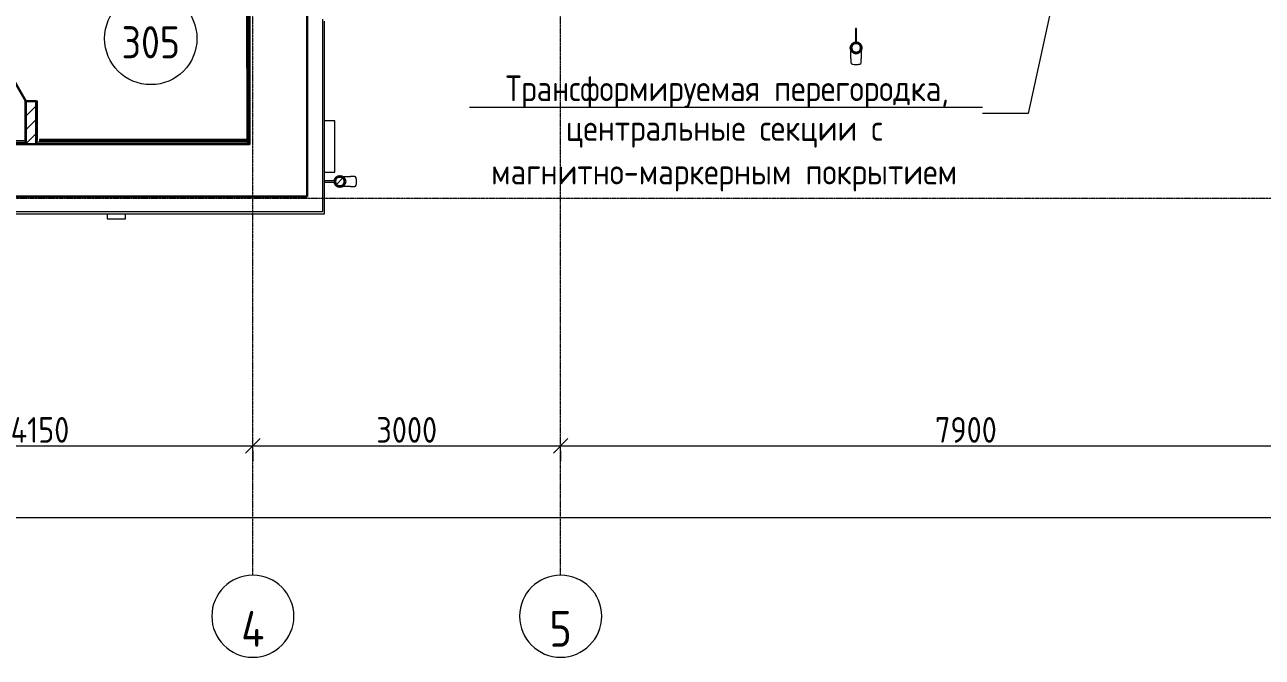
# Model space of a CAD drawing. Header units: millimetres. Extents: x -42533 to 645315, y 3457 to 82611.
# Drawn here: x 285473 to 297534, y 21993 to 28160 of the extents above; entities that cross this region are included whole.
import ezdxf

# ---------------------------------------------------------------- set-up
doc = ezdxf.new("R2010")
doc.units = ezdxf.units.MM
doc.linetypes.add('ADSK_Линия сетки', pattern=[25, 20, -2.5, 0, -2.5])
for name, color, linetype, lineweight in [('Аннотация', 7, 'Continuous', 18), ('Двери', 7, 'Continuous', 9), ('Обобщенные модели', 7, 'Continuous', 18), ('Оси', 253, 'Continuous', 9), ('Размеры', 7, 'Continuous', 9), ('Стены внутренние', 7, 'Continuous', 18), ('Стены несущие', 7, 'Continuous', 30), ('Стены отделка', 7, 'Continuous', 30), ('Стены штриховка', 7, 'Continuous', 9), ('ШТРИХОВКА', 252, 'Continuous', 15)]:
    doc.layers.add(name, color=color, linetype=linetype, lineweight=lineweight)
doc.layers.add('Линии', color=7, linetype='Continuous', lineweight=9, true_color=0x00a600)
doc.styles.add('GOST Common', font='GOST_Common.ttf', dxfattribs={"width": 0.9, "height": 350})
doc.styles.add('GOST Common_1', font='GOST_Common.ttf', dxfattribs={"width": 0.9, "height": 250})
doc.styles.add('GOST Common_2', font='GOST_Common.ttf', dxfattribs={"width": 0.9, "height": 250})
doc.dimstyles.new('ADSK_Основной_2_5_мм', dxfattribs={"dimscale": 304.8, "dimtxt": 251.428749, "dimasz": 0.463911, "dimexe": 0.492126, "dimexo": 0.492126, "dimgap": 0.098425, "dimtad": 1, "dimrnd": 0.01, "dimdsep": 46, "dimtxsty": 'GOST Common_1', "dimblk1": 'OBLIQUE', "dimblk2": 'OBLIQUE', "dimsah": 1, "dimcen": 0.09, "dimdle": 0.492126, "dimazin": 2, "dimtfac": 1, "dimtdec": 4, "dimtix": 1, "dimtmove": 0, "dimatfit": 3, "dimfxl": 1, "dimtvp": 1, "dimtolj": 1, "dimtzin": 0, "dimlwd": 20, "dimlwe": 20, "dimarcsym": 2})

# ---------------------------------------------------------------- blocks, each defined once
blk = doc.blocks.new('_Oblique')
at = {"color": 0, "linetype": 'ByBlock', "lineweight": -2}
blk.add_line((-0.5, -0.5), (0.5, 0.5), dxfattribs=at)
blk = doc.blocks.new('*D1109')
at = {"layer": 'Defpoints', "color": 0, "transparency": 16777216}
for p in [(3507, -2162), (7657, -2162), (7657, -2262)]:
    blk.add_point(p, dxfattribs=at)
at = {"layer": 'Размеры', "color": 0, "lineweight": 20, "transparency": 16777216}
for p, q in [((3357, -2262), (7807, -2262)), ((3507, -2312), (3507, -2412)), ((7657, -2312), (7657, -2412))]:
    blk.add_line(p, q, dxfattribs=at)
at = {"layer": 'Размеры', "color": 0, "lineweight": 20, "transparency": 16777216, "xscale": 141.4, "yscale": 141.4, "zscale": 141.4, "rotation": 180}
blk.add_blockref('_Oblique', (3507, -2262), dxfattribs=at)
at = {"layer": 'Размеры', "color": 0, "lineweight": 20, "transparency": 16777216, "xscale": 141.4, "yscale": 141.4, "zscale": 141.4}
blk.add_blockref('_Oblique', (7657, -2262), dxfattribs=at)
at = {"layer": 'Размеры', "color": 0, "lineweight": 20, "transparency": 16777216, "insert": (5582, -2107), "char_height": 250, "width": 726.16, "attachment_point": 5, "style": 'GOST Common_1'}
blk.add_mtext('\\A1;4150', dxfattribs=at)
blk = doc.blocks.new('*D1110')
at = {"layer": 'Defpoints', "color": 0, "transparency": 16777216}
for p in [(7657, -2162), (10657, -2162), (10657, -2262)]:
    blk.add_point(p, dxfattribs=at)
at = {"layer": 'Размеры', "color": 0, "lineweight": 20, "transparency": 16777216}
for p, q in [((7507, -2262), (10807, -2262)), ((7657, -2312), (7657, -2412)), ((10657, -2312), (10657, -2412))]:
    blk.add_line(p, q, dxfattribs=at)
at = {"layer": 'Размеры', "color": 0, "lineweight": 20, "transparency": 16777216, "xscale": 141.4, "yscale": 141.4, "zscale": 141.4, "rotation": 180}
blk.add_blockref('_Oblique', (7657, -2262), dxfattribs=at)
at = {"layer": 'Размеры', "color": 0, "lineweight": 20, "transparency": 16777216, "xscale": 141.4, "yscale": 141.4, "zscale": 141.4}
blk.add_blockref('_Oblique', (10657, -2262), dxfattribs=at)
at = {"layer": 'Размеры', "color": 0, "lineweight": 20, "transparency": 16777216, "insert": (9157, -2107), "char_height": 250, "width": 756.84, "attachment_point": 5, "style": 'GOST Common_1'}
blk.add_mtext('\\A1;3000', dxfattribs=at)
blk = doc.blocks.new('*D1111')
at = {"layer": 'Defpoints', "color": 0, "transparency": 16777216}
for p in [(10657, -2162), (18557, -2162), (18557, -2262)]:
    blk.add_point(p, dxfattribs=at)
at = {"layer": 'Размеры', "color": 0, "lineweight": 20, "transparency": 16777216}
for p, q in [((10507, -2262), (18707, -2262)), ((10657, -2312), (10657, -2412)), ((18557, -2312), (18557, -2412))]:
    blk.add_line(p, q, dxfattribs=at)
at = {"layer": 'Размеры', "color": 0, "lineweight": 20, "transparency": 16777216, "xscale": 141.4, "yscale": 141.4, "zscale": 141.4, "rotation": 180}
blk.add_blockref('_Oblique', (10657, -2262), dxfattribs=at)
at = {"layer": 'Размеры', "color": 0, "lineweight": 20, "transparency": 16777216, "xscale": 141.4, "yscale": 141.4, "zscale": 141.4}
blk.add_blockref('_Oblique', (18557, -2262), dxfattribs=at)
at = {"layer": 'Размеры', "color": 0, "lineweight": 20, "transparency": 16777216, "insert": (14607, -2107), "char_height": 250, "width": 756.84, "attachment_point": 5, "style": 'GOST Common_1'}
blk.add_mtext('\\A1;7900', dxfattribs=at)
blk = doc.blocks.new('*D1118')
at = {"layer": 'Defpoints', "color": 0, "transparency": 16777216}
for p in [(-5993, -2862), (55857, -2862), (55857, -2962)]:
    blk.add_point(p, dxfattribs=at)
at = {"layer": 'Размеры', "color": 0, "lineweight": 20, "transparency": 16777216}
for p, q in [((-6143, -2962), (56007, -2962)), ((-5993, -3012), (-5993, -3112)), ((55857, -3012), (55857, -3112))]:
    blk.add_line(p, q, dxfattribs=at)
at = {"layer": 'Размеры', "color": 0, "lineweight": 20, "transparency": 16777216, "xscale": 141.4, "yscale": 141.4, "zscale": 141.4, "rotation": 180}
blk.add_blockref('_Oblique', (-5993, -2962), dxfattribs=at)
at = {"layer": 'Размеры', "color": 0, "lineweight": 20, "transparency": 16777216, "xscale": 141.4, "yscale": 141.4, "zscale": 141.4}
blk.add_blockref('_Oblique', (55857, -2962), dxfattribs=at)
at = {"layer": 'Размеры', "color": 0, "lineweight": 20, "transparency": 16777216, "insert": (24932, -2807), "char_height": 250, "width": 889.8, "attachment_point": 5, "style": 'GOST Common_1'}
blk.add_mtext('\\A1;61850', dxfattribs=at)
blk = doc.blocks.new('План 3 этажа')
at = {"layer": 'Обобщенные модели', "lineweight": 9}
h = blk.add_hatch(dxfattribs=at)
h.set_pattern_fill('FP_8', color=8, angle=-90, style=0, pattern_type=2)
h.set_pattern_definition([(45, (507.34, 158.9), (-106.066, 106.066), [])])
h.paths.add_polyline_path([(8516.603, 266.254), (8536.652, 275.908), (8550.526, 293.306), (8555.477, 315), (8550.526, 336.694), (8536.652, 354.092), (8516.603, 363.746), (8494.351, 363.746), (8474.303, 354.092), (8460.302, 336.137), (8455.477, 315), (8460.429, 293.306), (8474.303, 275.908), (8494.351, 266.254)])
at = {"layer": 'Стены внутренние', "lineweight": 9}
h = blk.add_hatch(dxfattribs=at)
h.set_pattern_fill('FP_1', color=8, style=0, pattern_type=2)
h.set_pattern_definition([(45, (507.34, 158.9), (-381.66, 381.66), []), (45, (642.3, 158.9), (0, 763.32), []), (45, (372.4, 158.9), (0, 763.32), [])])
h.paths.add_polyline_path([(5445.873, 680), (5545.873, 680), (5545.873, 1098.21), (5445.873, 1098.21), (5445.873, 700)])
h.paths.add_polyline_path([(5495.873, 2168.21), (5545.873, 2168.21), (5545.873, 4129.959), (5445.873, 4129.959), (5445.873, 2168.21)])
at = {"layer": 'Аннотация', "color": 8, "lineweight": 20}
for p, q in [((16217.291, 5571.552), (15213.95, 977.294)), ((9769.904, 1039.083), (14769.904, 1039.083)), ((15213.95, 977.294), (14769.904, 977.294))]:
    blk.add_line(p, q, dxfattribs=at)
at = {"layer": 'Двери', "color": 8, "lineweight": 30}
blk.add_line((5445.873, 1098.21), (4910.873, 2024.857), dxfattribs=at)
at = {"layer": 'Линии', "color": 8}
blk.add_circle((6662.035, 1709.217), 450, dxfattribs=at)
at = {"layer": 'Обобщенные модели', "color": 8}
for p, q in [((13531.903, 1807.133), (13531.903, 1667.992)), ((13541.903, 1807.133), (13531.903, 1807.133)), ((13541.903, 1667.992), (13541.903, 1807.133)), ((13486.903, 1513.486), (13486.903, 1470.982)), ((13586.903, 1470.982), (13586.903, 1513.486)), ((8651.629, 365), (8609.125, 365)), ((8454.618, 320), (8355.477, 320)), ((8355.477, 310), (8454.618, 310)), ((8609.125, 265), (8651.629, 265))]:
    blk.add_line(p, q, dxfattribs=at)
at = {"layer": 'Обобщенные модели', "color": 8, "flags": 128}
for points in [[(13486.903, 1513.486), (13486.903, 1519.154), (13486.903, 1524.738), (13486.903, 1530.231), (13486.903, 1535.622), (13486.903, 1540.904), (13486.903, 1546.068), (13486.903, 1551.105), (13486.903, 1556.008), (13486.903, 1560.77), (13486.903, 1565.381), (13486.903, 1569.835), (13486.903, 1574.125), (13486.903, 1578.243), (13486.903, 1582.184), (13486.903, 1585.941), (13486.903, 1589.508), (13486.903, 1592.879), (13486.903, 1596.048), (13486.903, 1599.012), (13486.903, 1601.764), (13486.903, 1604.117)], [(13586.903, 1604.117), (13586.903, 1602.846), (13586.903, 1600.183), (13586.903, 1597.306), (13586.903, 1594.222), (13586.903, 1590.934), (13586.903, 1587.448), (13586.903, 1583.769), (13586.903, 1579.904), (13586.903, 1575.859), (13586.903, 1571.639), (13586.903, 1567.253), (13586.903, 1562.706), (13586.903, 1558.006), (13586.903, 1553.161), (13586.903, 1548.179), (13586.903, 1543.066), (13586.903, 1537.833), (13586.903, 1532.486), (13586.903, 1527.034), (13586.903, 1521.487), (13586.903, 1515.853), (13586.903, 1513.486)], [(8518.494, 365), (8519.764, 365), (8522.428, 365), (8525.304, 365), (8528.389, 365), (8531.677, 365), (8535.163, 365), (8538.841, 365), (8542.706, 365), (8546.752, 365), (8550.971, 365), (8555.358, 365), (8559.904, 365), (8564.604, 365), (8569.449, 365), (8574.432, 365), (8579.544, 365), (8584.778, 365), (8590.125, 365), (8595.576, 365), (8601.123, 365), (8606.758, 365), (8609.125, 365)], [(8609.125, 265), (8603.457, 265), (8597.872, 265), (8592.38, 265), (8586.988, 265), (8581.707, 265), (8576.543, 265), (8571.505, 265), (8566.602, 265), (8561.841, 265), (8557.23, 265), (8552.776, 265), (8548.486, 265), (8544.367, 265), (8540.426, 265), (8536.67, 265), (8533.103, 265), (8529.732, 265), (8526.562, 265), (8523.599, 265), (8520.846, 265), (8518.494, 265)]]:
    blk.add_lwpolyline(points, dxfattribs=at)
at = {"layer": 'Обобщенные модели', "color": 8}
for centre, start, end in [((13536.903, 1617.133), 90, 270), ((13536.903, 1617.133), 270, 90), ((8505.477, 315), 0, 180), ((8505.477, 315), 180, 0)]:
    blk.add_arc(centre, 52, start, end, dxfattribs=at)
at = {"layer": 'Обобщенные модели', "color": 8, "lineweight": 40}
for centre, start, end in [((13536.903, 1617.133), 90, 270), ((13536.903, 1617.133), 270, 90), ((8505.477, 315), 0, 180), ((8505.477, 315), 180, 0)]:
    blk.add_arc(centre, 50, start, end, dxfattribs=at)
at = {"layer": 'Обобщенные модели', "color": 8}
for centre, major_axis, start_param, end_param in [((13536.903, 1470.982), (50, 0), 3.141592654, 4.71238898), ((13536.903, 1470.982), (50, 0), 4.71238898, 6.283185307), ((8651.629, 315), (0, 50), 4.71238898, 6.283185307), ((8651.629, 315), (0, 50), 3.141592654, 4.71238898)]:
    blk.add_ellipse(centre, major_axis=major_axis, ratio=0.309016994, start_param=start_param, end_param=end_param, dxfattribs=at)
at = {"layer": 'Оси', "color": 8, "linetype": 'ADSK_Линия сетки'}
for p, q in [((7656.908, -3523.688), (7656.908, 21256.876)), ((10656.908, -3523.688), (10656.908, 21256.876)), ((-10051.774, 153.902), (51155.436, 153.902))]:
    blk.add_line(p, q, dxfattribs=at)
at = {"layer": 'Оси', "color": 8, "lineweight": 20}
for centre, start, end in [((7656.908, -3923.688), 360, 180), ((10656.908, -3923.688), 360, 180), ((7656.908, -3923.688), 180, 360), ((10656.908, -3923.688), 180, 360)]:
    blk.add_arc(centre, 400, start, end, dxfattribs=at)
at = {"layer": 'Стены несущие', "color": 8}
for p, q in [((7625.477, 2557.133), (7625.477, 680)), ((8185.477, 170), (8185.477, 2047.133)), ((5545.873, 1098.21), (5445.873, 1098.21)), ((5445.873, 1098.21), (5445.873, 680)), ((5545.873, 680), (5545.873, 1098.21)), ((7625.477, 680), (676.774, 680)), ((169.193, 170), (8185.477, 170))]:
    blk.add_line(p, q, dxfattribs=at)
at = {"layer": 'Стены отделка', "color": 8, "lineweight": 9}
for p, q in [((7610.552, 679.96), (7587.886, 9057.14)), ((7630.552, 680.014), (7607.94, 9037.14)), ((7591.893, 3140.902), (7598.43, 725)), ((8335.477, 1897.133), (8335.477, 20)), ((8355.477, 0), (8355.477, 1877.133)), ((5445.873, 1098.21), (5433.873, 1098.21)), ((5433.873, 1098.21), (5433.873, 712)), ((5557.873, 1098.21), (5545.873, 1098.21)), ((5557.873, 719), (5557.873, 1098.21)), ((8455.477, 904.98), (8355.477, 904.98)), ((8455.477, 404.98), (8455.477, 904.98)), ((7598.43, 725), (5576.873, 725)), ((5576.873, 725), (5576.873, 713)), ((7604.475, 713), (7604.475, 725)), ((7604.475, 725), (7610.43, 725)), ((5433.873, 712), (716.446, 712)), ((728.57, 700), (5445.873, 700)), ((5545.873, 719), (5557.873, 719)), ((7605.477, 700), (5545.873, 700)), ((5576.873, 713), (7604.475, 713)), ((7605.477, 680), (7605.477, 700)), ((7610.552, 679.96), (7630.552, 680.014)), ((8355.477, 404.98), (8455.477, 404.98)), ((0, 0), (8355.477, 0)), ((8335.477, 20), (19.905, 20)), ((6236.009, 0), (6236.009, -50)), ((6236.009, -50), (6415.979, -50)), ((6415.979, -50), (6415.979, 0))]:
    blk.add_line(p, q, dxfattribs=at)
at = {"layer": 'Стены штриховка', "color": 8}
for p, q in [((7593.888, 3142.902), (7600.43, 725)), ((5435.873, 1098.21), (5435.873, 710)), ((5555.873, 719), (5555.873, 1098.21)), ((7598.43, 725), (7600.43, 725)), ((5435.873, 710), (716.466, 710)), ((5576.873, 715), (7604.475, 715))]:
    blk.add_line(p, q, dxfattribs=at)
at = {"layer": 'Аннотация', "color": 8, "lineweight": 9, "insert": (6662.035, 1672.269), "char_height": 312.5, "attachment_point": 5, "line_spacing_factor": 1.022766, "style": 'GOST Common'}
blk.add_mtext('305', dxfattribs=at)
at = {"layer": 'Аннотация', "color": 8, "lineweight": 9, "char_height": 250, "line_spacing_factor": 1.022766, "style": 'GOST Common_2'}
for s, insert, width, attachment_point in [('\\pxqc,t4.572,9.144,13.716,18.288,22.86,27.432,32.004,36.576,41.148,45.72,50.292,54.864,59.436,64.008,68.58,73.152,77.724,82.296,86.868,91.44,96.012,100.584,105.156,109.728,114.3,118.872,123.444,128.016,132.588,137.16,141.732,146.304;{Трансформируемая перегородка,}', (12280.708, 1189.444), 4626, 5), ('\\pxqc,t4.572,9.144,13.716,18.288,22.86,27.432,32.004,36.576,41.148,45.72,50.292,54.864,59.436,64.008,68.58,73.152,77.724,82.296,86.868,91.44,96.012,100.584,105.156,109.728,114.3,118.872,123.444,128.016,132.588,137.16,141.732,146.304;{центральные секции с\\Pмагнитно-маркерным покрытием}', (12249.908, 962.125), 4649.4, 2)]:
    blk.add_mtext(s, dxfattribs=dict(at, insert=insert, width=width, attachment_point=attachment_point))
at = {"layer": 'Оси', "color": 8, "char_height": 350, "attachment_point": 5, "line_spacing_factor": 1.022766, "style": 'GOST Common'}
for s, insert, width in [('\\pxqc,t0.25714,0.51429,0.77143,1.02857,1.28571,1.54286,1.8,2.05714,2.31429,2.57143,2.82857,3.08571,3.34286,3.6,3.85714,4.11429,4.37143,4.62857,4.88571,5.14286,5.4,5.65714,5.91429,6.17143,6.42857,6.68571,6.94286,7.2,7.45714,7.71429,7.97143,8.22857;{4}', (7656.527, -4046.592), 261.9), ('\\pxqc,t0.25714,0.51429,0.77143,1.02857,1.28571,1.54286,1.8,2.05714,2.31429,2.57143,2.82857,3.08571,3.34286,3.6,3.85714,4.11429,4.37143,4.62857,4.88571,5.14286,5.4,5.65714,5.91429,6.17143,6.42857,6.68571,6.94286,7.2,7.45714,7.71429,7.97143,8.22857;{5}', (10656.077, -4046.592), 232.2)]:
    blk.add_mtext(s, dxfattribs=dict(at, insert=insert, width=width))
at = {"layer": 'Размеры', "color": 8, "lineweight": 20}
for base, p1, p2, override, picture, middle in [((7656.908, -2261.837), (3506.908, -2161.853), (7656.908, -2161.853), {"dimpost": '<>', "dimfxl": 4150}, '*D1109', (5581.908, -2106.837)), ((10656.908, -2261.837), (7656.908, -2161.853), (10656.908, -2161.853), {"dimpost": '<>', "dimfxl": 3000}, '*D1110', (9156.908, -2106.837)), ((18556.908, -2261.837), (10656.908, -2161.853), (18556.908, -2161.853), {"dimpost": '<>', "dimfxl": 7900}, '*D1111', (14606.908, -2106.837)), ((55856.908, -2961.837), (-5993.092, -2861.853), (55856.908, -2861.853), {"dimpost": '<>', "dimfxl": 61850}, '*D1118', (24931.908, -2806.837))]:
    dim = blk.add_linear_dim(base=base, p1=p1, p2=p2, dimstyle='ADSK_Основной_2_5_мм', override=override, dxfattribs=at)
    dim.commit()
    dim.dimension.update_dxf_attribs({"geometry": picture, "text_midpoint": middle})

msp = doc.modelspace()

# ---------------------------------------------------------------- block references
at = {"layer": 'ШТРИХОВКА'}
msp.add_blockref('План 3 этажа', (280039.2, 26316.4), dxfattribs=at)

doc.saveas('drawing.dxf')
